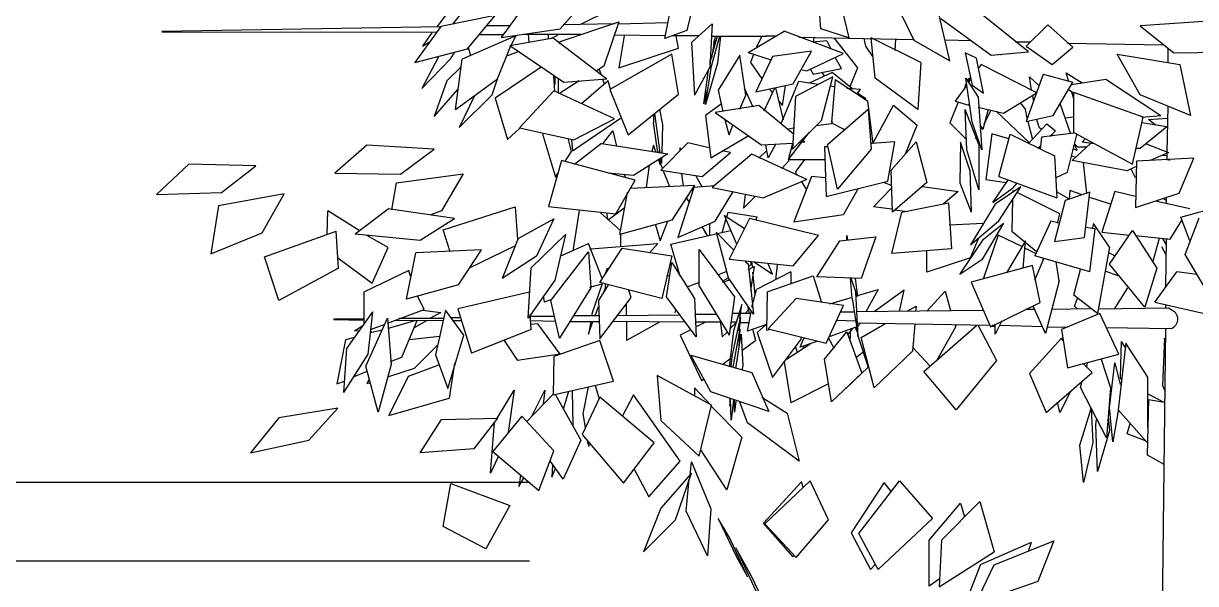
# Model space of a CAD drawing. Header units: inches. Extents: x -1482 to -895, y -39 to 122.
# Drawn here: x -1406.763 to -1405.569, y 70.381 to 70.952 of the extents above; entities that cross this region are included whole.
import ezdxf

# ---------------------------------------------------------------- set-up
doc = ezdxf.new("R2010")
doc.units = ezdxf.units.IN
doc.header["$MEASUREMENT"] = 0
doc.layers.add('A-Elevation 1', color=132, linetype='Continuous')

# ---------------------------------------------------------------- blocks, each defined once
blk = doc.blocks.new('ET3')
at = {"layer": 'A-Elevation 1', "color": 92}
for p, q in [((-0.8132, 7.7594), (-0.821, 7.8637)), ((-0.5521, 7.6945), (-0.5768, 7.7988)), ((-1.2211, 7.7733), (-1.252, 7.6841)), ((-0.0391, 7.7745), (-0.1674, 7.7652)), ((-1.5811, 7.764), (-1.6337, 7.691)), ((-1.0326, 7.7698), (-1.0373, 7.6818)), ((-1.4297, 7.7455), (-1.5379, 7.698)), ((-1.4421, 7.7258), (-1.3324, 7.6516)), ((-1.354, 7.7409), (-1.2459, 7.6586)), ((-1.2103, 7.7455), (-1.2211, 7.6806)), ((-1.0743, 7.7316), (-1.0682, 7.625)), ((-1.0373, 7.6899), (-1.0218, 7.7443)), ((-1.0265, 7.7443), (-1.0342, 7.7003)), ((-1.0342, 7.6841), (-1.0172, 7.7443)), ((-1.0156, 7.7443), (-1.0218, 7.6899)), ((-0.787, 7.7409), (-0.7391, 7.6806)), ((-0.7035, 7.6598), (-0.7113, 7.7409)), ((-0.6108, 7.691), (-0.7113, 7.7409)), ((-0.6247, 7.7362), (-0.5521, 7.6945)), ((-1.6337, 7.691), (-1.5271, 7.7189)), ((-1.5858, 7.7026), (-1.6198, 7.6389)), ((-1.561, 7.6992), (-1.5533, 7.7119)), ((-1.4668, 7.6586), (-1.4405, 7.7235)), ((-1.1145, 7.7084), (-1.2397, 7.6366)), ((-1.2211, 7.6806), (-1.1006, 7.72)), ((-1.1006, 7.6273), (-1.1145, 7.7084)), ((-0.977, 7.7061), (-1.0203, 7.6354)), ((-0.9646, 7.625), (-0.977, 7.7061)), ((-0.96, 7.7119), (-0.9137, 7.6968)), ((-0.9492, 7.7073), (-0.9554, 7.691)), ((-0.9106, 7.7038), (-0.9446, 7.6319)), ((-0.8318, 7.7142), (-0.9106, 7.7038)), ((-0.8689, 7.6482), (-0.8318, 7.7142)), ((-0.841, 7.6748), (-0.7669, 7.7096)), ((-0.7715, 7.6795), (-0.7839, 7.7015)), ((-0.7082, 7.7038), (-0.7221, 7.7246)), ((-0.5212, 7.7107), (-0.5073, 7.6458)), ((-0.498, 7.7003), (-0.5212, 7.7107)), ((-0.3976, 7.7246), (-0.3451, 7.6876)), ((-0.3451, 7.6876), (-0.3034, 7.7223)), ((-0.2137, 7.7084), (-0.087, 7.6876)), ((-0.1674, 7.6261), (-0.2137, 7.7084)), ((-1.6198, 7.6389), (-1.561, 7.6992)), ((-1.541, 7.6818), (-1.5688, 7.654)), ((-1.5518, 7.596), (-1.5379, 7.698)), ((-1.3787, 7.6818), (-1.4714, 7.6192)), ((-1.252, 7.6841), (-1.2675, 7.6737)), ((-1.2567, 7.6655), (-1.2613, 7.6783)), ((-1.0373, 7.6818), (-1.0682, 7.625)), ((-1.0218, 7.6899), (-1.0465, 7.6064)), ((-1.0465, 7.6064), (-1.0342, 7.6841)), ((-0.9554, 7.691), (-0.9322, 7.6586)), ((-0.8349, 7.6783), (-0.8287, 7.6679)), ((-0.8287, 7.6679), (-0.7715, 7.6795)), ((-0.7391, 7.6806), (-0.7545, 7.6424)), ((-0.6108, 7.691), (-0.617, 7.596)), ((-0.4841, 7.6296), (-0.498, 7.7003)), ((-0.4888, 7.6876), (-0.4949, 7.6795)), ((-0.3775, 7.6308), (-0.4888, 7.6876)), ((-1.5518, 7.596), (-1.4668, 7.6586)), ((-1.4776, 7.6261), (-1.4668, 7.6586)), ((-1.3525, 7.6644), (-1.3509, 7.6632)), ((-1.3509, 7.6331), (-1.3525, 7.6644)), ((-1.3509, 7.6632), (-1.3509, 7.647)), ((-1.3432, 7.6296), (-1.3432, 7.6574)), ((-1.3324, 7.6516), (-1.2459, 7.6586)), ((-1.2505, 7.647), (-1.2536, 7.6574)), ((-1.0496, 7.6076), (-1.0404, 7.676)), ((-0.7885, 7.6621), (-0.8642, 7.6227)), ((-0.8534, 7.6771), (-0.841, 7.6748)), ((-0.7901, 7.6713), (-0.8364, 7.6493)), ((-0.8117, 7.574), (-0.7885, 7.6621)), ((-0.8055, 7.6644), (-0.8101, 7.6713)), ((-0.7839, 7.6563), (-0.7916, 7.5705)), ((-0.7483, 7.6377), (-0.7901, 7.6713)), ((-0.719, 7.6134), (-0.7839, 7.6563)), ((-0.617, 7.596), (-0.7035, 7.6598)), ((-0.5197, 7.6598), (-0.4949, 7.6215)), ((-0.5073, 7.5705), (-0.5197, 7.6598)), ((-0.5166, 7.654), (-0.5135, 7.6598)), ((-0.515, 7.6516), (-0.5119, 7.6609)), ((-0.5104, 7.6574), (-0.515, 7.6505)), ((-0.5135, 7.6598), (-0.5119, 7.6586)), ((-0.3636, 7.6679), (-0.3976, 7.5717)), ((-0.3868, 7.6354), (-0.3914, 7.6621)), ((-0.3914, 7.6621), (-0.3729, 7.6458)), ((-0.3636, 7.6679), (-0.3034, 7.6516)), ((-0.3173, 7.6702), (-0.2848, 7.6505)), ((-0.3126, 7.654), (-0.3173, 7.6702)), ((-0.3064, 7.647), (-0.2369, 7.6574)), ((-0.2369, 7.6574), (-0.1257, 7.5844)), ((-1.5688, 7.654), (-1.595, 7.5821)), ((-1.595, 7.5821), (-1.5471, 7.6366)), ((-1.3525, 7.6343), (-1.422, 7.5589)), ((-1.2304, 7.5775), (-1.3525, 7.6343)), ((-1.3015, 7.654), (-1.3416, 7.6285)), ((-1.2428, 7.654), (-1.2968, 7.6076)), ((-1.2381, 7.6377), (-1.2428, 7.654)), ((-1.2397, 7.6366), (-1.2026, 7.545)), ((-1.0496, 7.6076), (-1.0419, 7.6354)), ((-1.0203, 7.6354), (-1.011, 7.5925)), ((-0.9677, 7.6401), (-0.9507, 7.6018)), ((-0.9446, 7.6319), (-0.8689, 7.6482)), ((-0.9276, 7.5937), (-0.9059, 7.6401)), ((-0.9167, 7.6377), (-0.9106, 7.6296)), ((-0.9059, 7.6401), (-0.9044, 7.6401)), ((-0.9044, 7.6401), (-0.8889, 7.5752)), ((-0.858, 7.6528), (-0.8936, 7.567)), ((-0.8905, 7.6041), (-0.8843, 7.6447)), ((-0.8179, 7.647), (-0.858, 7.6528)), ((-0.7854, 7.6424), (-0.7947, 7.6435)), ((-0.7329, 7.6366), (-0.7607, 7.6389)), ((-0.7406, 7.6273), (-0.7329, 7.6366)), ((-0.5181, 7.6458), (-0.5413, 7.6134)), ((-0.5212, 7.6412), (-0.5197, 7.6482)), ((-0.5073, 7.6458), (-0.4841, 7.6296)), ((-0.3775, 7.6296), (-0.3775, 7.6308)), ((-0.3435, 7.5844), (-0.3034, 7.6516)), ((-0.3126, 7.6366), (-0.3018, 7.6296)), ((-0.3018, 7.618), (-0.3064, 7.6331)), ((-0.3018, 7.5497), (-0.3018, 7.6308)), ((-0.1612, 7.581), (-0.3018, 7.6308)), ((-1.5441, 7.5601), (-1.4776, 7.6261)), ((-1.5132, 7.6238), (-1.5441, 7.5601)), ((-1.4714, 7.6192), (-1.4467, 7.5358)), ((-1.3416, 7.6285), (-1.3432, 7.6296)), ((-1.2026, 7.545), (-1.1006, 7.6273)), ((-1.0141, 7.6076), (-1.0465, 7.5844)), ((-0.977, 7.5972), (-0.9646, 7.625)), ((-0.8982, 7.6134), (-0.8905, 7.6041)), ((-0.8642, 7.6227), (-0.8704, 7.5161)), ((-0.7221, 7.618), (-0.7391, 7.6296)), ((-0.7252, 7.6169), (-0.7221, 7.618)), ((-0.719, 7.6134), (-0.7082, 7.5276)), ((-0.5351, 7.6111), (-0.5521, 7.5694)), ((-0.5413, 7.6134), (-0.5135, 7.6053)), ((-0.4949, 7.6215), (-0.4872, 7.5149)), ((-0.444, 7.5891), (-0.3775, 7.6296)), ((-0.41, 7.6099), (-0.3991, 7.596)), ((-0.3852, 7.625), (-0.3837, 7.6146)), ((-0.3296, 7.6088), (-0.308, 7.5473)), ((-0.0654, 7.5844), (-0.1674, 7.6261)), ((-1.1516, 7.5856), (-1.1516, 7.5694)), ((-1.1377, 7.5091), (-1.1485, 7.5879)), ((-1.1392, 7.5972), (-1.1331, 7.5659)), ((-1.0465, 7.5844), (-1.0357, 7.4987)), ((-0.9384, 7.6041), (-1.0265, 7.5902)), ((-1.0265, 7.5902), (-0.9322, 7.5242)), ((-0.8689, 7.5473), (-0.9384, 7.6041)), ((-0.7993, 7.5253), (-0.7174, 7.5972)), ((-0.7174, 7.5972), (-0.7113, 7.5161)), ((-0.7082, 7.5276), (-0.6664, 7.6053)), ((-0.6664, 7.6053), (-0.6185, 7.5647)), ((-0.5181, 7.5149), (-0.5212, 7.596)), ((-0.4934, 7.5253), (-0.5212, 7.596)), ((-0.5119, 7.603), (-0.515, 7.6064)), ((-0.4949, 7.6007), (-0.444, 7.5891)), ((-0.4749, 7.596), (-0.4857, 7.5555)), ((-0.4826, 7.567), (-0.4687, 7.5949)), ((-0.3914, 7.5288), (-0.4579, 7.5925)), ((-0.3961, 7.5786), (-0.3991, 7.596)), ((-0.3976, 7.5717), (-0.3435, 7.5844)), ((-0.1643, 7.581), (-0.1257, 7.5844)), ((-1.3154, 7.5126), (-1.218, 7.5786)), ((-1.3123, 7.5346), (-1.2304, 7.5775)), ((-1.1423, 7.5091), (-1.1516, 7.5694)), ((-1.1331, 7.5659), (-1.1346, 7.5079)), ((-0.9986, 7.545), (-1.0064, 7.5752)), ((-0.9986, 7.545), (-0.9909, 7.5647)), ((-0.8704, 7.5161), (-0.8117, 7.574)), ((-0.8225, 7.5636), (-0.7916, 7.5682)), ((-0.7916, 7.5682), (-0.7885, 7.5728)), ((-0.7916, 7.5694), (-0.7653, 7.5555)), ((-0.6417, 7.5068), (-0.6185, 7.5647)), ((-0.5521, 7.5694), (-0.5197, 7.5369)), ((-0.4872, 7.5149), (-0.5073, 7.5705)), ((-0.4919, 7.5647), (-0.4857, 7.5555)), ((-0.3945, 7.5717), (-0.3852, 7.5358)), ((-0.393, 7.5276), (-0.3559, 7.567)), ((-0.3713, 7.5601), (-0.376, 7.5763)), ((-0.3667, 7.5555), (-0.3713, 7.5601)), ((-0.3559, 7.567), (-0.3389, 7.5531)), ((-0.3018, 7.581), (-0.3188, 7.5786)), ((-0.1828, 7.4859), (-0.1612, 7.581)), ((-0.1133, 7.5613), (-0.1674, 7.5172)), ((-0.1133, 7.5613), (-0.1643, 7.5694)), ((-0.1504, 7.5763), (-0.1118, 7.5786)), ((-0.1365, 7.5647), (-0.1504, 7.5763)), ((-1.4467, 7.5358), (-1.422, 7.5578)), ((-1.422, 7.5589), (-1.3123, 7.5346)), ((-1.3756, 7.5473), (-1.3494, 7.4593)), ((-1.3169, 7.5114), (-1.3231, 7.5358)), ((-1.2536, 7.5265), (-1.2335, 7.5531)), ((-1.2335, 7.5531), (-1.2258, 7.5219)), ((-1.0357, 7.4987), (-0.96, 7.5427)), ((-0.8812, 7.5566), (-0.8689, 7.5589)), ((-0.8766, 7.5578), (-0.8781, 7.5555)), ((-0.8781, 7.4952), (-0.8364, 7.5497)), ((-0.4996, 7.5369), (-0.498, 7.5404)), ((-0.4903, 7.5531), (-0.4888, 7.5578)), ((-0.4671, 7.5473), (-0.4795, 7.4546)), ((-0.4331, 7.5369), (-0.4671, 7.5473)), ((-0.4532, 7.4604), (-0.43, 7.5462)), ((-0.43, 7.5462), (-0.3404, 7.5022)), ((-0.3667, 7.5404), (-0.3698, 7.5161)), ((-0.3018, 7.5485), (-0.3667, 7.5404)), ((-0.3389, 7.5531), (-0.3497, 7.5416)), ((-0.3451, 7.5427), (-0.3482, 7.545)), ((-0.3142, 7.4697), (-0.2956, 7.545)), ((-0.3018, 7.5497), (-0.1828, 7.4859)), ((-0.2848, 7.53), (-0.2786, 7.5369)), ((-1.731, 7.5242), (-1.7959, 7.4674)), ((-1.595, 7.5161), (-1.731, 7.5242)), ((-1.663, 7.4651), (-1.595, 7.5161)), ((-1.3169, 7.5346), (-1.3154, 7.5126)), ((-1.2567, 7.5276), (-1.3107, 7.4848)), ((-1.2567, 7.5276), (-1.1222, 7.5068)), ((-1.1516, 7.5242), (-1.1547, 7.5114)), ((-1.1516, 7.5242), (-1.147, 7.5103)), ((-1.1392, 7.5091), (-1.1392, 7.5137)), ((-1.0821, 7.5288), (-1.1362, 7.4732)), ((-1.0975, 7.5126), (-1.0975, 7.5184)), ((-1.096, 7.5149), (-1.0975, 7.5184)), ((-1.0388, 7.5184), (-1.0821, 7.5288)), ((-0.9955, 7.5091), (-1.0125, 7.5126)), ((-0.9229, 7.5126), (-0.9384, 7.4975)), ((-0.8704, 7.5276), (-0.9322, 7.5242)), ((-0.9198, 7.4987), (-0.9245, 7.5242)), ((-0.9044, 7.5253), (-0.9198, 7.4987)), ((-0.8704, 7.5276), (-0.8781, 7.4964)), ((-0.8457, 7.53), (-0.858, 7.5288)), ((-0.8457, 7.53), (-0.8519, 7.5346)), ((-0.8055, 7.5207), (-0.8024, 7.4199)), ((-0.7993, 7.5207), (-0.8055, 7.5207)), ((-0.7792, 7.4349), (-0.7993, 7.5253)), ((-0.7113, 7.5161), (-0.7792, 7.4349)), ((-0.7082, 7.5276), (-0.7128, 7.5288)), ((-0.7097, 7.5276), (-0.7128, 7.5265)), ((-0.6634, 7.5311), (-0.7097, 7.5276)), ((-0.6773, 7.4512), (-0.6634, 7.5311)), ((-0.6711, 7.4732), (-0.6201, 7.5311)), ((-0.6201, 7.5311), (-0.5985, 7.4488)), ((-0.5305, 7.53), (-0.532, 7.4477)), ((-0.5119, 7.4732), (-0.5305, 7.53)), ((-0.4934, 7.4338), (-0.5181, 7.5149)), ((-0.4934, 7.5253), (-0.4934, 7.4338)), ((-0.3698, 7.5219), (-0.3744, 7.5172)), ((-0.3698, 7.5184), (-0.3729, 7.5184)), ((-0.3049, 7.4929), (-0.2678, 7.5276)), ((-0.3034, 7.5172), (-0.2956, 7.5137)), ((-0.3003, 7.5265), (-0.2941, 7.5207)), ((-0.3003, 7.5253), (-0.2956, 7.5137)), ((-0.2941, 7.5207), (-0.2755, 7.5207)), ((-0.2601, 7.5265), (-0.2848, 7.53)), ((-0.1674, 7.5172), (-0.1767, 7.5172)), ((-0.155, 7.5265), (-0.1102, 7.5091)), ((-1.337, 7.4929), (-1.3633, 7.4002)), ((-1.1887, 7.4535), (-1.337, 7.4929)), ((-1.3308, 7.4906), (-1.3169, 7.5114)), ((-1.1222, 7.5068), (-1.1918, 7.4628)), ((-1.1408, 7.4952), (-1.1392, 7.4917)), ((-1.1377, 7.4848), (-1.1408, 7.4952)), ((-1.1392, 7.4964), (-1.1377, 7.4848)), ((-1.1392, 7.4917), (-1.1392, 7.4894)), ((-1.1392, 7.4894), (-1.1331, 7.4767)), ((-1.1346, 7.4871), (-1.1362, 7.4975)), ((-1.1346, 7.4871), (-1.1346, 7.4987)), ((-1.0527, 7.4604), (-0.9955, 7.5091)), ((-0.9523, 7.5056), (-1.0326, 7.4384)), ((-0.841, 7.4546), (-0.9523, 7.5056)), ((-0.8781, 7.4917), (-0.892, 7.4767)), ((-0.8781, 7.4964), (-0.8781, 7.4952)), ((-0.8781, 7.4952), (-0.8055, 7.4952)), ((-0.8781, 7.4952), (-0.8781, 7.4917)), ((-0.8642, 7.4697), (-0.8457, 7.4952)), ((-0.3404, 7.5022), (-0.3358, 7.4176)), ((-0.3064, 7.5022), (-0.2972, 7.4998)), ((-0.1937, 7.472), (-0.3049, 7.4929)), ((-0.2755, 7.4268), (-0.2817, 7.4882)), ((-0.1751, 7.4917), (-0.1767, 7.3979)), ((-0.0592, 7.4975), (-0.1751, 7.4917)), ((-0.1102, 7.5091), (-0.1473, 7.4929)), ((-2.091, 7.4859), (-2.1559, 7.4245)), ((-1.955, 7.4825), (-2.091, 7.4859)), ((-2.0246, 7.428), (-1.955, 7.4825)), ((-1.7959, 7.4674), (-1.663, 7.4651)), ((-1.6708, 7.4477), (-1.5363, 7.4662)), ((-1.5363, 7.4662), (-1.5796, 7.3909)), ((-1.3494, 7.4593), (-1.3447, 7.4674)), ((-1.1918, 7.4628), (-1.2428, 7.4674)), ((-1.1655, 7.4384), (-1.1593, 7.4836)), ((-1.1362, 7.4732), (-1.0527, 7.4604)), ((-1.1315, 7.472), (-1.1192, 7.4407)), ((-1.0944, 7.4662), (-1.0913, 7.4419)), ((-0.8642, 7.4697), (-0.8611, 7.4628)), ((-0.668, 7.3886), (-0.6711, 7.4732)), ((-0.5119, 7.4732), (-0.5088, 7.3886)), ((-0.3389, 7.4581), (-0.3142, 7.4697)), ((-0.1767, 7.4801), (-0.1937, 7.472)), ((-0.1767, 7.4581), (-0.1859, 7.4755)), ((-1.68, 7.3932), (-1.6708, 7.4477)), ((-1.2273, 7.3851), (-1.1887, 7.4535)), ((-1.2103, 7.4639), (-1.2072, 7.4581)), ((-1.198, 7.4373), (-1.0682, 7.4431)), ((-1.0682, 7.4431), (-1.1145, 7.3724)), ((-1.028, 7.4419), (-1.0697, 7.4384)), ((-1.0527, 7.4396), (-1.0651, 7.4616)), ((-0.841, 7.4546), (-0.9291, 7.4176)), ((-0.8318, 7.4604), (-0.8673, 7.3689)), ((-0.8519, 7.45), (-0.8426, 7.4349)), ((-0.804, 7.4581), (-0.8318, 7.4604)), ((-0.8024, 7.4199), (-0.6773, 7.4512)), ((-0.685, 7.4488), (-0.6711, 7.4431)), ((-0.5985, 7.4488), (-0.668, 7.3886)), ((-0.532, 7.4477), (-0.5088, 7.3886)), ((-0.4795, 7.4546), (-0.4378, 7.4488)), ((-0.4656, 7.4083), (-0.4347, 7.4523)), ((-0.4532, 7.4604), (-0.3358, 7.4176)), ((-0.4177, 7.4465), (-0.4254, 7.4373)), ((-2.1559, 7.4245), (-2.0246, 7.428)), ((-1.8979, 7.4257), (-2.0308, 7.4013)), ((-1.9427, 7.3469), (-1.8979, 7.4257)), ((-1.2196, 7.3434), (-1.2041, 7.428)), ((-1.0697, 7.4384), (-1.1022, 7.3376)), ((-1.079, 7.4094), (-1.0852, 7.4187)), ((-1.0326, 7.4384), (-0.9291, 7.4176)), ((-1.0265, 7.37), (-0.9909, 7.4291)), ((-0.9662, 7.4245), (-0.9693, 7.3967)), ((-0.9461, 7.4199), (-0.9693, 7.3967)), ((-0.7375, 7.4361), (-0.7669, 7.384)), ((-0.7066, 7.399), (-0.6711, 7.4361)), ((-0.6077, 7.4407), (-0.5351, 7.4303)), ((-0.5351, 7.4303), (-0.566, 7.4048)), ((-0.4656, 7.4083), (-0.4254, 7.4373)), ((-0.4084, 7.4396), (-0.4609, 7.4048)), ((-0.4532, 7.3712), (-0.4084, 7.4396)), ((-0.4239, 7.4326), (-0.4254, 7.4291)), ((-0.4223, 7.4303), (-0.4239, 7.4326)), ((-0.3296, 7.3851), (-0.4161, 7.428)), ((-0.3373, 7.4303), (-0.3111, 7.4152)), ((-0.2694, 7.4291), (-0.3188, 7.4118)), ((-0.3095, 7.4326), (-0.3111, 7.4141)), ((-0.2848, 7.4234), (-0.3095, 7.4326)), ((-0.2802, 7.3376), (-0.2694, 7.4291)), ((-0.2276, 7.4048), (-0.2709, 7.4187)), ((-0.2184, 7.4303), (-0.2446, 7.348)), ((-0.1767, 7.4199), (-0.2184, 7.4303)), ((-0.1767, 7.3979), (-0.0886, 7.4268)), ((-2.0308, 7.4013), (-2.0462, 7.304)), ((-1.7542, 7.3446), (-1.6877, 7.3955)), ((-1.5533, 7.3758), (-1.6877, 7.3955)), ((-1.5765, 7.3527), (-1.4313, 7.399)), ((-1.4313, 7.399), (-1.4266, 7.333)), ((-1.3633, 7.4002), (-1.2273, 7.3851)), ((-1.2103, 7.3967), (-1.2428, 7.3724)), ((-0.6695, 7.3944), (-0.7066, 7.399)), ((-0.6495, 7.3886), (-0.5552, 7.4071)), ((-0.5552, 7.4071), (-0.549, 7.3144)), ((-0.4609, 7.4048), (-0.5104, 7.3225)), ((-0.4254, 7.4141), (-0.427, 7.3503)), ((-0.3188, 7.4118), (-0.3404, 7.3295)), ((-1.8114, 7.3434), (-1.8098, 7.3909)), ((-1.7465, 7.3515), (-1.8098, 7.3909)), ((-1.6229, 7.3318), (-1.5533, 7.3758)), ((-1.5796, 7.3909), (-1.6012, 7.3828)), ((-1.4251, 7.3353), (-1.3525, 7.3747)), ((-1.3525, 7.3747), (-1.388, 7.2994)), ((-1.3015, 7.3921), (-1.3138, 7.3144)), ((-1.218, 7.3515), (-1.2582, 7.3874)), ((-1.2428, 7.3724), (-1.2459, 7.3863)), ((-1.1145, 7.3724), (-1.2196, 7.3434)), ((-1.1377, 7.3306), (-1.1222, 7.37)), ((-1.1022, 7.3376), (-1.0265, 7.37)), ((-1.0125, 7.3469), (-1.0048, 7.3735)), ((-0.9832, 7.3249), (-1.0079, 7.3816)), ((-1.0079, 7.3816), (-0.9677, 7.3561)), ((-1.0033, 7.3782), (-1.0002, 7.3886)), ((-1.0002, 7.3886), (-0.9415, 7.3793)), ((-0.9569, 7.3758), (-0.9986, 7.2936)), ((-0.8179, 7.3411), (-0.9569, 7.3758)), ((-0.9446, 7.3724), (-0.9415, 7.3793)), ((-0.8673, 7.3689), (-0.7669, 7.384)), ((-0.6695, 7.3052), (-0.6495, 7.3886)), ((-0.6634, 7.3932), (-0.6386, 7.3897)), ((-0.5104, 7.3225), (-0.4532, 7.3712)), ((-0.3482, 7.37), (-0.3806, 7.3005)), ((-0.3312, 7.3666), (-0.3482, 7.37)), ((-0.3343, 7.3666), (-0.3296, 7.3851)), ((-2.0462, 7.304), (-1.9427, 7.3469)), ((-1.938, 7.2982), (-1.7928, 7.3503)), ((-1.7882, 7.275), (-1.7928, 7.3503)), ((-1.5626, 7.3086), (-1.5765, 7.3527)), ((-1.147, 7.3631), (-1.1377, 7.3306)), ((-1.1161, 7.3237), (-0.9955, 7.3515)), ((-1.0527, 7.3585), (-1.0419, 7.3399)), ((-1.0373, 7.3411), (-1.0373, 7.3654)), ((-1.0249, 7.348), (-1.0002, 7.2565)), ((-0.9894, 7.3121), (-1.0249, 7.348)), ((-0.4841, 7.3654), (-0.5537, 7.3619)), ((-0.444, 7.3666), (-0.4872, 7.2924)), ((-0.4841, 7.3341), (-0.444, 7.3666)), ((-0.427, 7.3503), (-0.4007, 7.3283)), ((-0.2585, 7.355), (-0.2786, 7.3573)), ((-0.2694, 7.2681), (-0.2585, 7.355)), ((-0.2616, 7.3654), (-0.2647, 7.355)), ((-0.2292, 7.3179), (-0.2616, 7.3654)), ((-0.2446, 7.348), (-0.189, 7.3422)), ((-0.2292, 7.2831), (-0.1828, 7.3515)), ((-0.1828, 7.3515), (-0.1334, 7.275)), ((-1.7542, 7.3446), (-1.6229, 7.3318)), ((-1.6877, 7.3167), (-1.731, 7.3411)), ((-1.4251, 7.3353), (-1.4575, 7.2542)), ((-1.3988, 7.2762), (-1.3293, 7.3434)), ((-1.3293, 7.3434), (-1.3509, 7.2507)), ((-1.3401, 7.2994), (-1.2829, 7.3249)), ((-1.2551, 7.2542), (-1.2829, 7.3249)), ((-1.2783, 7.3144), (-1.1423, 7.3249)), ((-1.218, 7.3434), (-1.218, 7.3191)), ((-1.1423, 7.3249), (-1.1593, 7.3063)), ((-1.0975, 7.2588), (-1.1161, 7.3237)), ((-0.8689, 7.2797), (-0.8179, 7.3411)), ((-0.821, 7.2576), (-0.7746, 7.3306)), ((-0.7746, 7.3306), (-0.702, 7.3388)), ((-0.7607, 7.3411), (-0.7592, 7.3318)), ((-0.7607, 7.3318), (-0.7607, 7.3411)), ((-0.702, 7.3388), (-0.7313, 7.2542)), ((-0.532, 7.2623), (-0.4841, 7.3341)), ((-0.5104, 7.2959), (-0.4934, 7.3364)), ((-0.4548, 7.3422), (-0.4841, 7.2553)), ((-0.4069, 7.3191), (-0.4548, 7.3422)), ((-0.3991, 7.3306), (-0.4378, 7.2658)), ((-0.4038, 7.275), (-0.3991, 7.3306)), ((-0.4007, 7.3283), (-0.3775, 7.3098)), ((-0.3404, 7.3295), (-0.2802, 7.3376)), ((-0.1767, 7.3411), (-0.1071, 7.3341)), ((-0.1751, 7.3388), (-0.1751, 7.3399)), ((-0.1288, 7.3353), (-0.1427, 7.2866)), ((-1.7202, 7.2449), (-1.6877, 7.3167)), ((-1.6507, 7.2125), (-1.6321, 7.3063)), ((-1.4992, 7.3121), (-1.6321, 7.3063)), ((-1.5456, 7.2414), (-1.4992, 7.3121)), ((-1.4313, 7.3202), (-1.524, 7.275)), ((-1.388, 7.2994), (-1.4575, 7.2542)), ((-1.3586, 7.2101), (-1.2829, 7.3086)), ((-1.3138, 7.3144), (-1.3107, 7.3121)), ((-1.2829, 7.3086), (-1.2783, 7.2356)), ((-1.2798, 7.3133), (-1.2783, 7.3144)), ((-1.2598, 7.2461), (-1.215, 7.3156)), ((-1.215, 7.3156), (-1.1145, 7.3005)), ((-1.1145, 7.3005), (-1.1346, 7.2136)), ((-1.0589, 7.3133), (-0.9878, 7.2171)), ((-1.0589, 7.2391), (-1.0589, 7.3133)), ((-0.549, 7.3144), (-0.6695, 7.3052)), ((-0.5985, 7.2669), (-0.5985, 7.3098)), ((-0.3791, 7.3052), (-0.4007, 7.3156)), ((-0.2694, 7.2681), (-0.3806, 7.3005)), ((-0.2292, 7.3179), (-0.2539, 7.1835)), ((-0.2323, 7.3075), (-0.2184, 7.3005)), ((-1.9087, 7.2101), (-1.938, 7.2982)), ((-1.7882, 7.275), (-1.9087, 7.2101)), ((-1.7897, 7.2959), (-1.7202, 7.2449)), ((-1.405, 7.1742), (-1.3988, 7.2762)), ((-1.2489, 7.2634), (-1.2443, 7.275)), ((-1.2443, 7.275), (-1.2459, 7.2681)), ((-1.1253, 7.2171), (-1.1145, 7.2866)), ((-1.1145, 7.2866), (-1.0682, 7.2136)), ((-0.9986, 7.2936), (-0.8689, 7.2797)), ((-0.9662, 7.2889), (-0.96, 7.2843)), ((-0.96, 7.2843), (-0.9492, 7.1823)), ((-0.9538, 7.282), (-0.96, 7.2785)), ((-0.96, 7.2727), (-0.9477, 7.2785)), ((-0.9477, 7.2785), (-0.9554, 7.2298)), ((-0.9538, 7.282), (-0.9538, 7.2878)), ((-0.9507, 7.2762), (-0.9523, 7.2878)), ((-0.9477, 7.2878), (-0.9106, 7.2634)), ((-0.9106, 7.2634), (-0.9198, 7.2843)), ((-0.9013, 7.282), (-0.9044, 7.2518)), ((-0.5104, 7.2959), (-0.5985, 7.2669)), ((-0.4872, 7.2924), (-0.532, 7.2623)), ((-0.3852, 7.2808), (-0.5088, 7.2472)), ((-0.3698, 7.2055), (-0.3852, 7.2808)), ((-0.3806, 7.2507), (-0.3621, 7.2947)), ((-0.3636, 7.2901), (-0.3636, 7.2947)), ((-0.3312, 7.2495), (-0.3373, 7.2878)), ((-0.1581, 7.1962), (-0.2292, 7.2831)), ((-0.1334, 7.275), (-0.1581, 7.1962)), ((-1.646, 7.2704), (-1.7372, 7.2264)), ((-1.6429, 7.2588), (-1.646, 7.2704)), ((-1.1192, 7.26), (-1.1253, 7.2588)), ((-1.1022, 7.2658), (-1.1006, 7.2658)), ((-1.0991, 7.2623), (-1.0991, 7.2611)), ((-1.0048, 7.2681), (-1.0218, 7.2611)), ((-1.0002, 7.2553), (-1.0125, 7.2484)), ((-1.011, 7.2461), (-0.9986, 7.2518)), ((-0.9492, 7.1823), (-1.0002, 7.2565)), ((-0.9461, 7.2217), (-0.9507, 7.2669)), ((-0.8735, 7.2681), (-0.943, 7.2321)), ((-0.9214, 7.2275), (-0.8287, 7.26)), ((-0.8735, 7.2681), (-0.8735, 7.2437)), ((-0.8287, 7.26), (-0.8117, 7.2055)), ((-0.7313, 7.2542), (-0.821, 7.2576)), ((-0.7499, 7.2136), (-0.753, 7.2542)), ((-0.7391, 7.2182), (-0.7514, 7.2542)), ((-0.7437, 7.2542), (-0.7391, 7.2182)), ((-0.4826, 7.2542), (-0.4841, 7.2553)), ((-0.3018, 7.2206), (-0.2879, 7.2727)), ((-0.2122, 7.26), (-0.2385, 7.2692)), ((-0.138, 7.2067), (-0.0932, 7.2681)), ((-1.5456, 7.2414), (-1.6507, 7.2125)), ((-1.3509, 7.2507), (-1.405, 7.1742)), ((-1.2783, 7.2356), (-1.3416, 7.1337)), ((-1.2798, 7.2368), (-1.2551, 7.2437)), ((-1.2551, 7.2437), (-1.2752, 7.1846)), ((-1.2428, 7.2414), (-1.2628, 7.2101)), ((-1.1346, 7.2136), (-1.2598, 7.2461)), ((-1.2489, 7.2345), (-1.252, 7.2275)), ((-1.2489, 7.2426), (-1.2489, 7.2345)), ((-1.1964, 7.2159), (-1.201, 7.2298)), ((-1.0589, 7.2461), (-1.0836, 7.2368)), ((-1.0589, 7.2391), (-0.9986, 7.1394)), ((-0.9523, 7.1962), (-0.943, 7.2321)), ((-0.9214, 7.2275), (-0.9229, 7.1499)), ((-0.7406, 7.2194), (-0.6973, 7.2321)), ((-0.6973, 7.2321), (-0.7221, 7.187)), ((-0.6448, 7.231), (-0.7051, 7.187)), ((-0.6541, 7.1881), (-0.6448, 7.231)), ((-0.5614, 7.2287), (-0.5985, 7.1881)), ((-0.5614, 7.2287), (-0.5506, 7.1893)), ((-0.5088, 7.2472), (-0.4702, 7.1568)), ((-0.3312, 7.2495), (-0.359, 7.1429)), ((-0.2184, 7.1939), (-0.1921, 7.2356)), ((-1.7372, 7.2264), (-1.7372, 7.1603)), ((-1.6151, 7.1916), (-1.6275, 7.2182)), ((-1.4019, 7.2264), (-1.5471, 7.1928)), ((-1.4019, 7.2252), (-1.4019, 7.2264)), ((-1.3741, 7.2194), (-1.3725, 7.2067)), ((-1.3586, 7.2113), (-1.3725, 7.2067)), ((-1.3416, 7.1337), (-1.3586, 7.2101)), ((-1.2628, 7.2101), (-1.2598, 7.1325)), ((-1.2598, 7.1325), (-1.1964, 7.2159)), ((-1.0651, 7.136), (-1.1253, 7.2171)), ((-1.0682, 7.2136), (-1.0651, 7.136)), ((-0.9878, 7.2171), (-0.9986, 7.1394)), ((-0.8627, 7.2136), (-0.9198, 7.1522)), ((-0.7669, 7.1997), (-0.8627, 7.2136)), ((-0.7947, 7.2032), (-0.7514, 7.2159)), ((-0.7499, 7.2136), (-0.7375, 7.136)), ((-0.7375, 7.136), (-0.7422, 7.2264)), ((-0.7422, 7.2182), (-0.7406, 7.2194)), ((-0.4702, 7.1568), (-0.3698, 7.2055)), ((-0.2539, 7.1835), (-0.3018, 7.2206)), ((-0.3003, 7.1985), (-0.2941, 7.2136)), ((-0.138, 7.2067), (-0.0113, 7.1777)), ((-1.7712, 7.1128), (-1.7186, 7.187)), ((-1.7279, 7.1012), (-1.7186, 7.187)), ((-1.6893, 7.1638), (-1.6151, 7.1916)), ((-1.6182, 7.1904), (-1.5811, 7.1858)), ((-1.5811, 7.1858), (-1.6032, 7.1731)), ((-1.5719, 7.1904), (-1.592, 7.1)), ((-1.5348, 7.1394), (-1.5719, 7.1904)), ((-1.5471, 7.1928), (-1.5193, 7.1035)), ((-1.3988, 7.151), (-1.4004, 7.1812)), ((-1.2752, 7.1846), (-1.2768, 7.1788)), ((-1.269, 7.1788), (-1.2628, 7.1974)), ((-1.2057, 7.18), (-1.2057, 7.2032)), ((-1.1068, 7.1904), (-1.1083, 7.1846)), ((-1.0669, 7.1823), (-1.0246, 7.1823)), ((-0.9783, 7.1835), (-0.9925, 7.1835)), ((-0.9724, 7.202), (-0.9894, 7.1487)), ((-0.977, 7.1731), (-0.9724, 7.202)), ((-0.9545, 7.1835), (-0.9753, 7.1835)), ((-0.96, 7.1904), (-0.9662, 7.1835)), ((-0.9616, 7.1476), (-0.9538, 7.187)), ((-0.96, 7.1962), (-0.96, 7.1904)), ((-0.9569, 7.1835), (-0.96, 7.1951)), ((-0.8024, 7.1232), (-0.7669, 7.1997)), ((-0.7731, 7.187), (-0.7456, 7.187)), ((-0.4857, 7.1893), (-0.7401, 7.187)), ((-0.6386, 7.1881), (-0.6201, 7.1985)), ((-0.6201, 7.1985), (-0.6216, 7.1881)), ((-0.3806, 7.1916), (-0.3991, 7.1916)), ((-0.359, 7.1429), (-0.3837, 7.1985)), ((-0.2678, 7.1928), (-0.3466, 7.1916)), ((-0.2493, 7.1835), (-0.3265, 7.151)), ((-0.2941, 7.1928), (-0.3003, 7.1985)), ((-0.2524, 7.1928), (-0.1102, 7.1951)), ((-0.2106, 7.1012), (-0.2493, 7.1835)), ((-1.7974, 7.1719), (-1.7974, 7.1707)), ((-1.7372, 7.1719), (-1.7974, 7.1719)), ((-1.7372, 7.1696), (-1.7974, 7.1707)), ((-1.7557, 7.1487), (-1.7372, 7.1603)), ((-1.7326, 7.0769), (-1.6893, 7.1742)), ((-1.7233, 7.151), (-1.6955, 7.1615)), ((-1.6893, 7.1742), (-1.6816, 7.0803)), ((-1.6321, 7.1696), (-1.6877, 7.1534)), ((-1.5768, 7.1684), (-1.6738, 7.1696)), ((-1.5765, 7.1731), (-1.6661, 7.1731)), ((-1.6599, 7.0954), (-1.629, 7.1696)), ((-1.6103, 7.1688), (-1.6352, 7.1545)), ((-1.561, 7.1754), (-1.5417, 7.1754)), ((-1.5396, 7.1684), (-1.5559, 7.1684)), ((-1.4004, 7.1777), (-1.4004, 7.1765)), ((-1.3514, 7.1777), (-1.4004, 7.1777)), ((-1.4004, 7.1765), (-1.4004, 7.1754)), ((-1.4004, 7.1707), (-1.4004, 7.1696)), ((-1.3494, 7.1673), (-1.4004, 7.1684)), ((-1.3849, 7.1626), (-1.4004, 7.1615)), ((-1.3401, 7.1012), (-1.3849, 7.1626)), ((-1.3208, 7.1673), (-1.2613, 7.1673)), ((-1.2616, 7.1788), (-1.3138, 7.1788)), ((-1.2829, 7.1418), (-1.2737, 7.1673)), ((-1.2783, 7.1673), (-1.2829, 7.1418)), ((-1.0875, 7.1661), (-1.2335, 7.1673)), ((-1.0978, 7.18), (-1.2258, 7.1788)), ((-1.2057, 7.1673), (-1.2057, 7.129)), ((-1.1392, 7.1661), (-1.2057, 7.129)), ((-1.0666, 7.1731), (-1.0666, 7.1742)), ((-1.0465, 7.1661), (-1.0666, 7.1557)), ((-1.0148, 7.1661), (-1.0666, 7.1661)), ((-1.0156, 7.1649), (-1.0125, 7.136)), ((-0.9971, 7.1522), (-0.9847, 7.1649)), ((-0.9838, 7.1661), (-0.9949, 7.1661)), ((-0.9925, 7.0966), (-0.9755, 7.1754)), ((-0.9755, 7.1754), (-0.9786, 7.1476)), ((-0.9585, 7.1649), (-0.9766, 7.1649)), ((-0.9229, 7.1615), (-0.9616, 7.1476)), ((-0.9415, 7.1452), (-0.9245, 7.1603)), ((-0.7808, 7.1697), (-0.7427, 7.1684)), ((-0.4718, 7.1591), (-0.7391, 7.1638)), ((-0.7391, 7.1568), (-0.7375, 7.158)), ((-0.7344, 7.1638), (-0.7375, 7.158)), ((-0.7313, 7.1348), (-0.6834, 7.1626)), ((-0.6232, 7.1615), (-0.6278, 7.107)), ((-0.6046, 7.0664), (-0.498, 7.1591)), ((-0.5784, 7.0885), (-0.5397, 7.158)), ((-0.5397, 7.158), (-0.5413, 7.1603)), ((-0.4949, 7.1591), (-0.4579, 7.0885)), ((-0.4656, 7.1591), (-0.4671, 7.158)), ((-0.4671, 7.158), (-0.4609, 7.158)), ((-0.4609, 7.1591), (-0.4656, 7.1591)), ((-0.4609, 7.1603), (-0.4625, 7.1603)), ((-0.447, 7.1684), (-0.4609, 7.1418)), ((-0.4609, 7.1418), (-0.4609, 7.1615)), ((-0.4609, 7.158), (-0.4609, 7.1603)), ((-0.3652, 7.1568), (-0.4517, 7.1591)), ((-0.3559, 7.1568), (-0.3142, 7.1557)), ((-1.7557, 7.1348), (-1.7743, 7.1302)), ((-1.7465, 7.1476), (-1.7557, 7.1487)), ((-1.7001, 7.1499), (-1.7233, 7.1441)), ((-1.7171, 7.1452), (-1.7233, 7.1464)), ((-1.5842, 7.1371), (-1.6445, 7.1302)), ((-1.5672, 7.0317), (-1.5348, 7.1394)), ((-1.3988, 7.151), (-1.5193, 7.1035)), ((-1.0774, 7.1499), (-1.0975, 7.1394)), ((-1.0975, 7.1394), (-1.0543, 7.0479)), ((-1.0125, 7.136), (-1.0033, 7.1452)), ((-0.9894, 7.1487), (-0.9986, 7.0757)), ((-0.977, 7.1522), (-0.9909, 7.0746)), ((-0.9847, 7.0722), (-0.9739, 7.1418)), ((-0.977, 7.1522), (-0.9786, 7.1151)), ((-0.9739, 7.1418), (-0.9708, 7.078)), ((-0.9446, 7.129), (-0.9507, 7.151)), ((-0.9415, 7.1452), (-0.9106, 7.0537)), ((-0.9229, 7.1499), (-0.9167, 7.151)), ((-0.9198, 7.1522), (-0.8024, 7.1232)), ((-0.8549, 7.1151), (-0.8472, 7.1337)), ((-0.8519, 7.1325), (-0.8534, 7.1348)), ((-0.8055, 7.0908), (-0.7607, 7.1464)), ((-0.7978, 7.1337), (-0.787, 7.114)), ((-0.7422, 7.1557), (-0.7962, 7.136)), ((-0.7607, 7.1464), (-0.7298, 7.063)), ((-0.7592, 7.1394), (-0.7483, 7.1534)), ((-0.753, 7.1522), (-0.7545, 7.1267)), ((-0.7437, 7.1557), (-0.7391, 7.1441)), ((-0.7391, 7.1441), (-0.7391, 7.1406)), ((-0.7391, 7.1406), (-0.7174, 7.0746)), ((-0.7051, 7.0328), (-0.7313, 7.1348)), ((-0.3265, 7.1337), (-0.3914, 7.0618)), ((-0.3265, 7.151), (-0.3142, 7.0734)), ((-0.3234, 7.129), (-0.3265, 7.1337)), ((-0.1056, 7.1522), (-0.2369, 7.1545)), ((-1.7743, 7.1302), (-1.7913, 7.0409)), ((-1.7774, 7.0236), (-1.7712, 7.1128)), ((-1.5889, 7.1186), (-1.6352, 7.0722)), ((-1.4529, 7.129), (-1.4266, 7.0885)), ((-1.2598, 7.129), (-1.3525, 7.0966)), ((-1.2319, 7.0467), (-1.2598, 7.129)), ((-0.9446, 7.129), (-0.9724, 7.1082)), ((-0.9106, 7.0537), (-0.8519, 7.1325)), ((-0.8843, 7.0896), (-0.8349, 7.1221)), ((-0.8642, 7.1163), (-0.8611, 7.1047)), ((-0.821, 7.1267), (-0.8549, 7.1151)), ((-0.8472, 7.1174), (-0.8503, 7.1116)), ((-0.6278, 7.1151), (-0.5923, 7.0769)), ((-0.1967, 7.1232), (-0.2122, 6.9888)), ((-0.206, 7.1267), (-0.2076, 7.0549)), ((-0.206, 7.1267), (-0.1983, 7.1151)), ((-0.1519, 7.0549), (-0.1967, 7.1232)), ((-1.7774, 7.0236), (-1.7279, 7.1012)), ((-1.6831, 7.0861), (-1.6599, 7.0954)), ((-1.592, 7.1), (-1.5672, 7.0317)), ((-1.3401, 7.1012), (-1.4266, 7.0885)), ((-1.3525, 7.0966), (-1.354, 7.0189)), ((-1.0357, 7.0247), (-1.0759, 7.0989)), ((-1.0759, 7.0989), (-0.9523, 7.0641)), ((-0.9971, 7.0908), (-1.011, 7.0803)), ((-0.994, 7.0746), (-0.9925, 7.0966)), ((-0.7916, 7.005), (-0.8055, 7.0908)), ((-0.7422, 7.0943), (-0.7252, 7.107)), ((-0.6278, 7.107), (-0.7051, 7.0328)), ((-0.4579, 7.0885), (-0.5397, 6.9888)), ((-0.3142, 7.0734), (-0.2106, 7.1012)), ((-0.2462, 7.0908), (-0.2276, 7.0328)), ((-1.731, 7.0664), (-1.7588, 7.0549)), ((-1.7078, 6.9842), (-1.7326, 7.0769)), ((-1.6816, 7.0803), (-1.7078, 6.9842)), ((-1.6352, 7.0722), (-1.6893, 7.0549)), ((-1.5858, 7.0792), (-1.6476, 7.056)), ((-1.5533, 7.0827), (-1.5641, 7.012)), ((-0.994, 7.0815), (-0.9955, 7.0757)), ((-0.9708, 7.078), (-0.9724, 7.0688)), ((-0.9523, 7.0641), (-0.9183, 6.9853)), ((-0.8874, 7.085), (-0.8735, 7.0027)), ((-0.7298, 7.063), (-0.7916, 7.005)), ((-0.7174, 7.0746), (-0.7622, 7.0317)), ((-0.5397, 6.9888), (-0.6046, 7.0664)), ((-0.3914, 7.0618), (-0.3574, 6.983)), ((-0.3574, 6.983), (-0.2647, 7.0641)), ((-0.2647, 7.0641), (-0.2817, 7.0815)), ((-0.2755, 7.0757), (-0.274, 7.0838)), ((-0.2292, 6.9934), (-0.2184, 7.0838)), ((-0.2184, 7.0838), (-0.2076, 7.0398)), ((-1.7913, 7.0409), (-1.7758, 7.0467)), ((-1.7264, 7.0502), (-1.731, 7.0421)), ((-1.731, 7.0421), (-1.7248, 7.0433)), ((-1.6476, 7.056), (-1.6862, 6.9772)), ((-1.354, 7.0189), (-1.2319, 7.0467)), ((-1.1439, 7.0583), (-1.1362, 6.9668)), ((-1.0342, 6.9981), (-1.1439, 7.0583)), ((-1.0543, 7.0479), (-1.0512, 7.0502)), ((-0.7978, 7.0409), (-0.8735, 7.0027)), ((-0.2879, 7.034), (-0.2848, 7.0467)), ((-0.2076, 7.0549), (-0.206, 7.0502)), ((-0.1519, 6.9529), (-0.1519, 7.0549)), ((-1.4683, 6.9703), (-1.4328, 7.0282)), ((-1.4328, 7.0282), (-1.4452, 6.9424)), ((-1.354, 7.0201), (-1.4081, 6.9645)), ((-1.3973, 6.9761), (-1.371, 7.0282)), ((-1.371, 7.0282), (-1.3741, 7.0004)), ((-1.3494, 7.0189), (-1.2984, 6.9274)), ((-1.3231, 7.0259), (-1.3339, 6.99)), ((-1.3138, 6.9575), (-1.3154, 7.027)), ((-1.2598, 7.0143), (-1.2953, 6.939)), ((-1.2937, 6.9807), (-1.2829, 7.0352)), ((-1.269, 7.0375), (-1.2613, 7.0108)), ((-1.1501, 6.9216), (-1.2598, 7.0143)), ((-1.1918, 7.0189), (-1.215, 6.9749)), ((-1.0975, 6.8845), (-1.1918, 7.0189)), ((-1.0682, 7.0328), (-1.0682, 7.0166)), ((-1.0682, 7.0328), (-1.0357, 6.9981)), ((-0.9183, 6.9853), (-1.0357, 7.0247)), ((-0.9322, 7.0143), (-0.8812, 6.9818)), ((-0.7622, 7.0317), (-0.7638, 7.0317)), ((-0.308, 7.0259), (-0.3296, 6.983)), ((-0.2354, 6.932), (-0.2879, 7.034)), ((-0.2276, 7.0328), (-0.2354, 6.932)), ((-0.1519, 7.0212), (-0.121, 7.005)), ((-1.7897, 6.9923), (-1.9087, 6.9726)), ((-1.8484, 6.9274), (-1.7897, 6.9923)), ((-1.6862, 6.9772), (-1.5641, 7.012)), ((-1.0589, 6.8949), (-1.0342, 6.9981)), ((-1.0357, 6.9969), (-0.9724, 6.9332)), ((-0.9971, 7.0108), (-0.9971, 6.9958)), ((-0.9955, 7.0108), (-0.9971, 7.0108)), ((-0.9971, 6.9958), (-0.9955, 7.0085)), ((-0.994, 6.9679), (-0.9955, 7.0108)), ((-0.9894, 7.0085), (-0.994, 6.9679)), ((-0.9878, 7.0073), (-0.9894, 7.0085)), ((-0.9878, 6.9842), (-0.9878, 7.0073)), ((-0.9847, 7.0062), (-0.9878, 6.9842)), ((-0.9616, 6.9621), (-0.977, 7.0039)), ((-0.3296, 6.983), (-0.3343, 7.0039)), ((-0.2894, 6.917), (-0.2663, 6.9911)), ((-0.2663, 6.9911), (-0.2632, 6.9227)), ((-0.223, 6.9239), (-0.2292, 6.9934)), ((-0.1504, 7.0097), (-0.1535, 6.8973)), ((-0.1504, 7.0097), (-0.1179, 7.0039)), ((-1.9087, 6.9726), (-1.9659, 6.9019)), ((-1.6229, 6.9019), (-1.5796, 6.9691)), ((-1.5796, 6.9691), (-1.4668, 6.9714)), ((-1.4668, 6.9714), (-1.5147, 6.91)), ((-1.4174, 6.9761), (-1.4761, 6.9042)), ((-1.3525, 6.9054), (-1.4174, 6.9761)), ((-1.2891, 6.9529), (-1.2937, 6.9807)), ((-0.8812, 6.9818), (-0.8565, 6.8845)), ((-0.257, 6.9587), (-0.2555, 6.9691)), ((-0.2323, 6.9737), (-0.2292, 6.9471)), ((-0.2122, 6.9865), (-0.223, 6.9239)), ((-0.2122, 6.9888), (-0.1535, 6.9227)), ((-1.4807, 6.8602), (-1.473, 6.9633)), ((-1.473, 6.9633), (-1.473, 6.9633)), ((-1.3154, 6.9564), (-1.3138, 6.9575)), ((-1.1362, 6.9668), (-1.0589, 6.8949)), ((-0.8565, 6.8845), (-0.9616, 6.9621)), ((-0.2539, 6.8636), (-0.257, 6.9587)), ((-0.2292, 6.9471), (-0.2539, 6.8636)), ((-0.1937, 6.9401), (-0.1875, 6.961)), ((-1.9659, 6.9019), (-1.8484, 6.9274)), ((-1.2984, 6.9274), (-1.3339, 6.8486)), ((-1.2953, 6.939), (-1.2119, 6.8405)), ((-1.2814, 6.9146), (-1.2845, 6.9239)), ((-1.2814, 6.9146), (-1.2814, 6.9204)), ((-1.2119, 6.8405), (-1.1501, 6.9216)), ((-0.9724, 6.9332), (-1.0033, 6.8266)), ((-0.2632, 6.9227), (-0.2817, 6.8416)), ((-0.1566, 6.9262), (-0.1937, 6.9401)), ((-1.5147, 6.91), (-1.6229, 6.9019)), ((-1.4761, 6.9042), (-1.3834, 6.8254)), ((-1.3834, 6.8254), (-1.3525, 6.9054)), ((-1.0033, 6.8266), (-1.0558, 6.9077)), ((-0.2817, 6.8416), (-0.2894, 6.917)), ((-0.1535, 6.8973), (-0.1195, 6.8787)), ((-1.4653, 6.8938), (-1.4807, 6.8602)), ((-1.3339, 6.8486), (-1.3602, 6.8857)), ((-1.3556, 6.8776), (-1.3571, 6.8521)), ((-1.1609, 6.8127), (-1.0975, 6.8845)), ((-1.0774, 6.8567), (-1.0743, 6.8833)), ((-1.0743, 6.8833), (-1.0357, 6.7883)), ((-1.4204, 6.8567), (-1.4235, 6.8335)), ((-1.4235, 6.8335), (-1.4143, 6.8497)), ((-1.3571, 6.8521), (-1.3494, 6.8706)), ((-1.1902, 6.8683), (-1.1609, 6.8127)), ((-1.0743, 6.8602), (-1.1362, 6.7895)), ((-1.1068, 6.7663), (-1.0743, 6.8602)), ((-1.0852, 6.7837), (-1.079, 6.8486)), ((-1.5765, 6.7524), (-1.561, 6.8393)), ((-1.561, 6.8393), (-1.4421, 6.7953)), ((-0.9291, 6.7594), (-0.8519, 6.8428)), ((-0.8349, 6.8451), (-0.926, 6.7582)), ((-0.8488, 6.8324), (-0.8519, 6.8428)), ((-0.7978, 6.7663), (-0.8349, 6.8451)), ((-0.685, 6.8416), (-0.7514, 6.7397)), ((-0.736, 6.7385), (-0.6541, 6.8451)), ((-0.6711, 6.8231), (-0.685, 6.8416)), ((-0.6541, 6.8451), (-0.5876, 6.7686)), ((-0.4919, 6.8034), (-0.5691, 6.7246)), ((-0.4919, 6.8034), (-0.4625, 6.7014)), ((-1.4421, 6.7953), (-1.49, 6.7072)), ((-1.1362, 6.7895), (-1.1717, 6.7014)), ((-1.0419, 6.6933), (-1.0852, 6.7837)), ((-1.0357, 6.7883), (-1.0419, 6.6933)), ((-0.5938, 6.7246), (-0.5305, 6.7999)), ((-0.5305, 6.7999), (-0.5228, 6.7721)), ((-1.1717, 6.7014), (-1.1068, 6.7663)), ((-0.9971, 6.7292), (-1.0203, 6.7686)), ((-1.0203, 6.7686), (-0.9832, 6.691)), ((-0.8689, 6.691), (-0.9291, 6.7594)), ((-0.926, 6.7582), (-0.8627, 6.6898)), ((-0.8627, 6.6898), (-0.7978, 6.7663)), ((-0.5876, 6.7686), (-0.6973, 6.6655)), ((-1.49, 6.7072), (-1.5765, 6.7524)), ((-0.7514, 6.7397), (-0.7128, 6.6655)), ((-0.6973, 6.6655), (-0.736, 6.7385)), ((-0.9616, 6.6504), (-0.9971, 6.7292)), ((-0.9847, 6.7095), (-0.9446, 6.6226)), ((-0.9523, 6.6504), (-0.9847, 6.7095)), ((-0.5938, 6.6319), (-0.5938, 6.7246)), ((-0.5691, 6.7246), (-0.5737, 6.6307)), ((-0.4903, 6.6759), (-0.3868, 6.7211)), ((-0.4625, 6.6748), (-0.342, 6.7234)), ((-0.393, 6.7026), (-0.3868, 6.7211)), ((-0.342, 6.7234), (-0.3744, 6.6412)), ((-0.9832, 6.691), (-0.9616, 6.6504)), ((-0.8689, 6.691), (-0.8673, 6.6933)), ((-0.5737, 6.6307), (-0.4625, 6.7014)), ((-0.7035, 6.6759), (-0.7128, 6.6655)), ((-0.4903, 6.6759), (-0.5197, 6.5994)), ((-0.4996, 6.5971), (-0.4625, 6.6748)), ((-0.9167, 6.5763), (-0.9523, 6.6504)), ((-0.5737, 6.6458), (-0.5938, 6.6319)), ((-0.3744, 6.6412), (-0.4996, 6.5971))]:
    blk.add_line(p, q, dxfattribs=at)
at = {"layer": 'A-Elevation 1', "color": 41}
for p, q in [((-1.3401, 7.7594), (-1.2829, 7.8243)), ((-1.0682, 7.8208), (-1.0836, 7.7559)), ((-0.7761, 7.8231), (-0.7561, 7.7409)), ((-1.5178, 7.8197), (-1.558, 7.7687)), ((-1.4065, 7.8139), (-1.4591, 7.742)), ((-1.2984, 7.7687), (-1.2397, 7.7977)), ((-1.1284, 7.7397), (-1.1145, 7.8116)), ((-0.6649, 7.8185), (-0.6247, 7.7362)), ((-1.5672, 7.793), (-1.5889, 7.764)), ((-1.4714, 7.7861), (-1.5811, 7.764)), ((-1.5271, 7.7189), (-1.4714, 7.7861)), ((-1.3401, 7.7339), (-1.2211, 7.7733)), ((-0.5707, 7.7803), (-0.4687, 7.7061)), ((-0.393, 7.7131), (-0.4949, 7.7942)), ((-2.1451, 7.7548), (-1.5812, 7.764)), ((-2.1451, 7.7536), (-1.5895, 7.7525)), ((-1.5988, 7.7525), (-1.6182, 7.7246)), ((-1.4421, 7.7652), (-1.4887, 7.7652)), ((-1.4591, 7.742), (-1.3401, 7.7594)), ((-1.405, 7.749), (-1.4035, 7.7316)), ((-1.2304, 7.7698), (-1.3339, 7.7675)), ((-1.2227, 7.7698), (-1.1222, 7.7722)), ((-1.0836, 7.7559), (-1.1284, 7.7397)), ((-1.0743, 7.7316), (-1.0326, 7.7698)), ((-0.96, 7.7119), (-0.8874, 7.7548)), ((-0.7669, 7.7096), (-0.8874, 7.7548)), ((-0.7561, 7.7409), (-0.8132, 7.7594)), ((-0.3543, 7.7675), (-0.3976, 7.7246)), ((-0.3034, 7.7223), (-0.3543, 7.7675)), ((-0.1674, 7.7652), (-0.0994, 7.7107)), ((-1.6182, 7.7246), (-1.6028, 7.7339)), ((-1.5031, 7.7478), (-1.4548, 7.7478)), ((-1.4421, 7.7258), (-1.354, 7.7409)), ((-1.439, 7.7258), (-1.4297, 7.7455)), ((-1.2984, 7.7478), (-1.4143, 7.7478)), ((-1.3633, 7.7386), (-1.3633, 7.7467)), ((-1.3586, 7.7397), (-1.3447, 7.7467)), ((-1.3416, 7.7293), (-1.3401, 7.7339)), ((-1.1284, 7.7455), (-1.2304, 7.7467)), ((-1.0589, 7.7455), (-1.113, 7.7455)), ((-1.1006, 7.72), (-1.1052, 7.7455)), ((-1.0342, 7.7443), (-0.9229, 7.7443)), ((-1.0295, 7.7281), (-1.028, 7.7374)), ((-1.0295, 7.7304), (-1.0295, 7.7281)), ((-1.0172, 7.7443), (-1.0156, 7.7443)), ((-0.9322, 7.7443), (-0.943, 7.7223)), ((-0.9044, 7.7443), (-0.9245, 7.7443)), ((-0.6263, 7.7374), (-0.8565, 7.742)), ((-0.8271, 7.742), (-0.8287, 7.7328)), ((-0.8009, 7.7351), (-0.8287, 7.7328)), ((-0.8009, 7.7351), (-0.7931, 7.7189)), ((-0.7221, 7.7246), (-0.7252, 7.7397)), ((-0.6618, 7.7386), (-0.6634, 7.7154)), ((-0.5085, 7.735), (-0.562, 7.7362)), ((-0.3899, 7.7328), (-0.4192, 7.7328)), ((-0.3883, 7.7339), (-0.3899, 7.7328)), ((-0.3142, 7.7304), (-0.121, 7.727)), ((-1.5209, 7.7049), (-1.5255, 7.7212)), ((-1.4251, 7.7131), (-1.4467, 7.7049)), ((-0.4687, 7.7061), (-0.393, 7.7131)), ((-0.4501, 7.7073), (-0.4486, 7.7073)), ((-0.4486, 7.7073), (-0.4486, 7.7073)), ((-0.1118, 7.7189), (-0.1118, 7.691)), ((-0.0994, 7.7107), (0.0258, 7.7131)), ((-0.087, 7.6876), (-0.0654, 7.5844)), ((-0.1118, 7.603), (-0.1133, 7.5091)), ((-0.1102, 7.6018), (-0.1118, 7.603)), ((-0.1133, 7.5022), (-0.1226, 7.5033)), ((-0.1133, 7.5091), (-0.1133, 7.5079)), ((-0.1133, 7.5079), (-0.1133, 7.494)), ((-0.1071, 7.494), (-0.1102, 7.494)), ((-0.0886, 7.4268), (-0.0592, 7.4975)), ((-0.1149, 7.4176), (-0.1149, 7.406)), ((-0.067, 7.3955), (-0.1365, 7.4106)), ((-0.121, 7.4164), (-0.1149, 7.4129)), ((-0.0855, 7.3782), (0.0366, 7.4118)), ((-0.1071, 7.3341), (-0.0839, 7.3712)), ((-0.067, 7.3306), (-0.0855, 7.3782)), ((-0.0762, 7.3028), (-0.0484, 7.377)), ((-0.1226, 7.3353), (-0.1149, 7.3225)), ((-0.1149, 7.3341), (-0.1164, 7.2368)), ((-0.1118, 7.3341), (-0.1149, 7.3341)), ((-0.1241, 7.3191), (-0.1149, 7.3017)), ((-0.0129, 7.1962), (-0.0762, 7.3028)), ((-0.053, 7.2623), (-0.0932, 7.2681)), ((-0.1164, 7.2009), (-0.1164, 7.1951)), ((-0.1164, 7.1522), (-0.138, 5.3132)), ((-0.1179, 7.1337), (-0.1226, 7.0375)), ((-0.1179, 7.1313), (-0.1179, 7.1337)), ((-0.1226, 7.0375), (-0.1179, 7.0282))]:
    blk.add_line(p, q, dxfattribs=at)
blk.add_lwpolyline([(-0.1102, 7.1951), (-0.1024, 7.1905, -0.635197), (-0.1056, 7.1522, 1.493874)], format="xyb", dxfattribs=at)

msp = doc.modelspace()

# ---------------------------------------------------------------- linework, layer by layer
at = {"color": 252, "ltscale": 0.3}
for p, q in [((-1406.2479, 70.4835), (-1411.2686, 70.4835)), ((-1406.2479, 70.4035), (-1411.2686, 70.4035))]:
    msp.add_line(p, q, dxfattribs=at)

# ---------------------------------------------------------------- block references
at = {"layer": 'A-Elevation 1', "xscale": 0.5040000000008149, "yscale": 0.5040000000008149, "zscale": 0.5040000000008149}
msp.add_blockref('ET3', (-1405.5412, 67.0355), dxfattribs=at)

doc.saveas('drawing.dxf')
